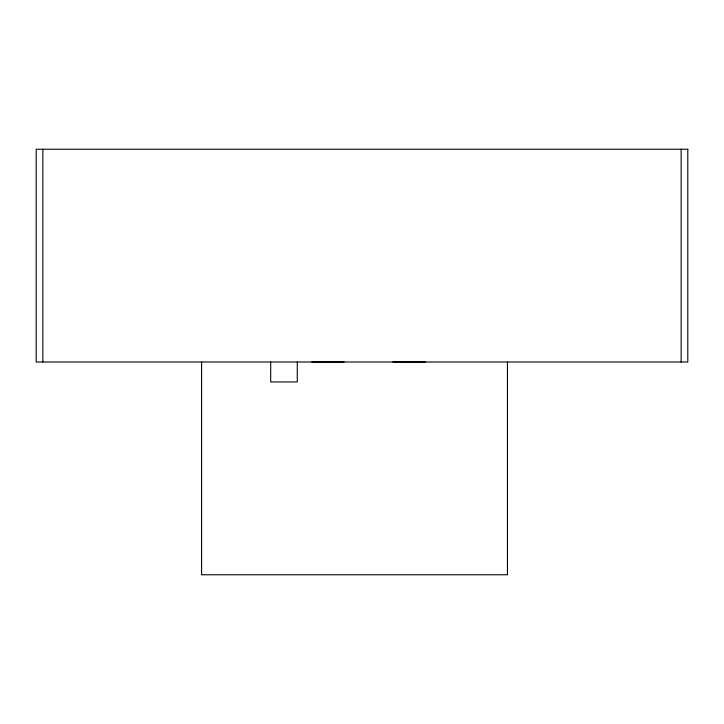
<?xml version="1.0" encoding="UTF-8"?>
<svg xmlns="http://www.w3.org/2000/svg" width="724" height="724" viewBox="0 0 724 724"><rect width="100%" height="100%" fill="white"/><g stroke="black" fill="none" stroke-linecap="round" stroke-linejoin="round"><path stroke-width="1.09" d="M311.818 361.864L344.099 361.864M392.87 361.864L425.612 361.864M681.148 149.234L681.148 362M507.452 362L507.452 574.766L201.598 574.766L201.598 362M297.274 362L297.274 381.946L270.686 381.946L270.686 362M42.852 149.234L42.852 362M687.8 149.234L36.2 149.234L36.2 362L687.8 362L687.8 149.234"/></g></svg>
